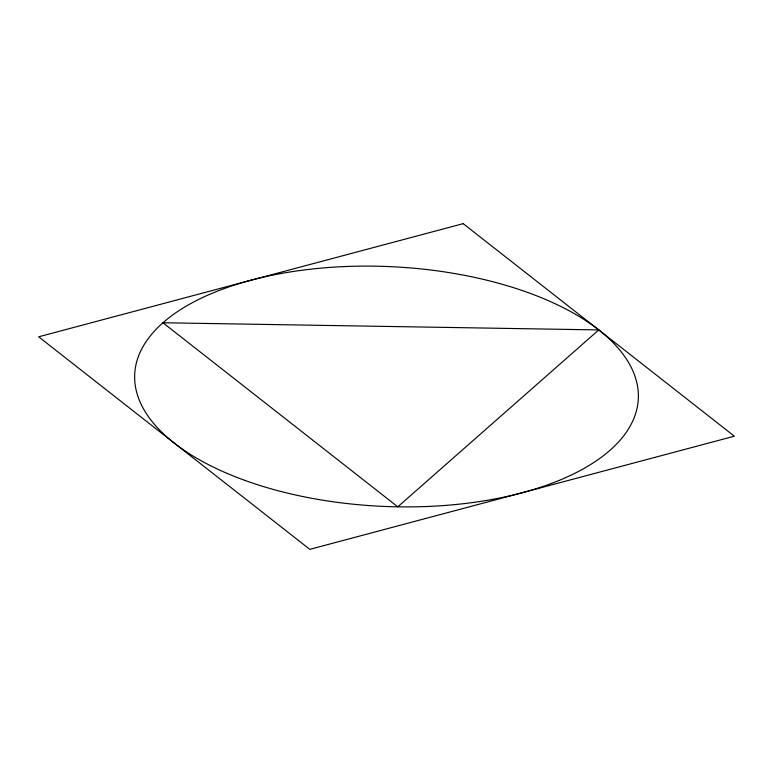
<?xml version="1.0" encoding="UTF-8"?>
<svg xmlns="http://www.w3.org/2000/svg" width="773" height="773" viewBox="0 0 773 773"><rect width="100%" height="100%" fill="white"/><g stroke="black" fill="none" stroke-linecap="round" stroke-linejoin="round"><path stroke-width="1.16" d="M598.766 329.926L397.786 506.827L162.948 322.747L598.766 329.926M463.191 223.648L38.65 336.806L309.809 549.352L734.35 436.194L463.191 223.648M244.741 480.342A252.104 119.912 2.8 0 0 637.677 404.897A252.104 119.912 2.8 0 0 277.082 274.26A252.104 119.912 2.8 0 0 244.741 480.342"/></g></svg>
